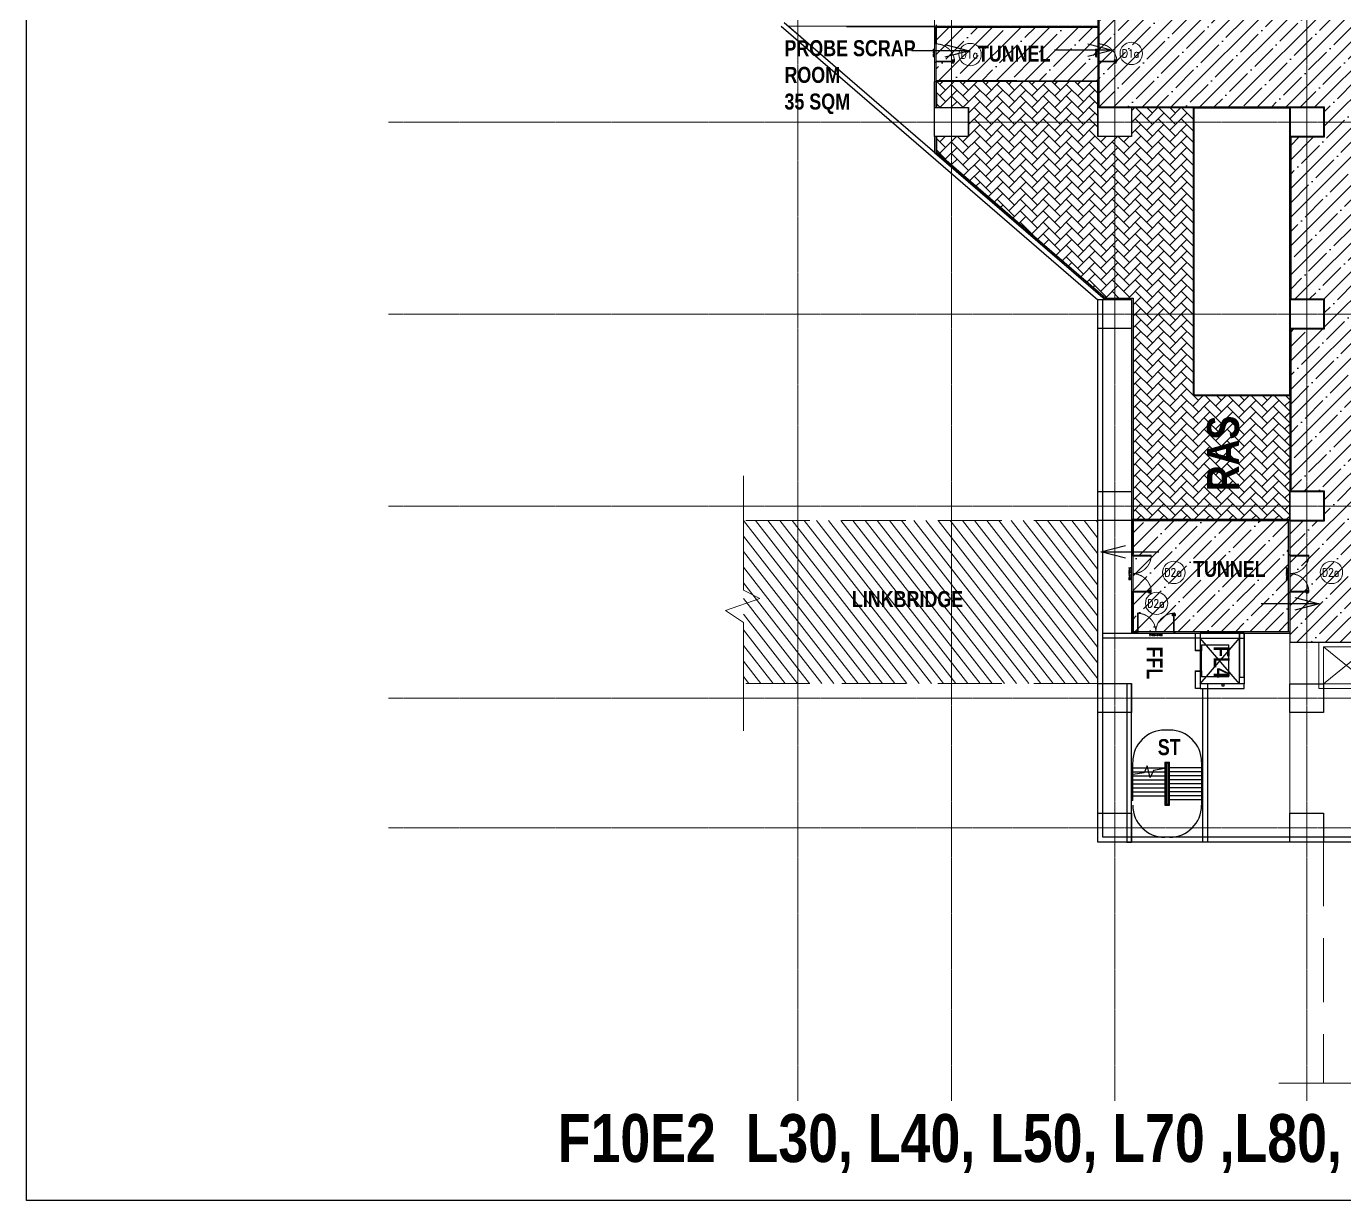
# Model space of a CAD drawing. Extents: x -15449 to 568150, y -1239737 to 53667.
# Drawn here: x 171314 to 253699, y -321211 to -247823 of the extents above; entities that cross this region are included whole.
import ezdxf
from ezdxf.enums import TextEntityAlignment as Align

# ---------------------------------------------------------------- set-up
doc = ezdxf.new("R2010")
doc.units = 0
doc.header["$LTSCALE"] = 8
for name, pattern in [('188K-SM-03-F10-ARCH-PA-Y2257103$0$AP5A-SM-03-F20-ARCH-PA-Y2230801+Y2230803$0$ALL-PA-TXT-Y2221201$0$DASHED', [19.05, 12.7, -6.35]), ('188K-SM-03-F10-ARCH-PA-Y2257103$0$DASHED', [19.05, 12.7, -6.35]), ('HIDDEN', [0.375, 0.25, -0.125]), ('IDA - Grid Line', [3500, 2000, -500, 500, -500]), ('IDA - Hidden 2-1', [750, 500, -250])]:
    doc.linetypes.add(name, pattern=pattern)
doc.layers.get('0').update_dxf_attribs({"color": 1, "linetype": 'CONTINUOUS'})
doc.layers.get('Defpoints').update_dxf_attribs({"linetype": 'CONTINUOUS'})
for name, color, linetype in [('0-格栅板', 90, 'CONTINUOUS'), ('000_CTCI_CSA', 7, 'CONTINUOUS'), ('高架地板', 241, 'CONTINUOUS')]:
    doc.layers.add(name, color=color, linetype=linetype)
doc.layers.add('A-_ANOTGRID_E', color=7, linetype='CONTINUOUS', lineweight=9)
doc.layers.add('A-_DOOR----_E', color=7, linetype='CONTINUOUS', lineweight=9)
for name, color, linetype, lineweight, true_color in [('A-_RALG----_E1-1', 4, 'CONTINUOUS', 9, 0x00ffff), ('A-_RALG----_E3-1', 4, 'CONTINUOUS', 9, 0x00ffff), ('Block - Cargo Lift_dwg', 7, 'CONTINUOUS', 9, 0x767676)]:
    doc.layers.add(name, color=color, linetype=linetype, lineweight=lineweight, true_color=true_color)
doc.styles.add('188K-SM-03-F10-ARCH-PA-Y2257103$0$14P7-XFDP10$0$AA-TXT', font='simplex.shx', dxfattribs={"width": 0.8, "bigfont": 'chineset.shx'})
doc.styles.add('188K-SM-03-F10-ARCH-PA-Y2257103$0$AP5A-SM-03-F20-ARCH-PA-Y2230801+Y2230803$0$ALL-PA-TXT-Y2221201$0$Standard', font='txt.shx', dxfattribs={"bigfont": 'chineset.shx'})
doc.styles.add('188K-SM-03-F10-ARCH-PA-Y2257103$0$Standard', font='txt.shx', dxfattribs={"bigfont": 'chineset.shx'})
doc.styles.add('Arial Narrow_2', font='ARIALN.TTF', dxfattribs={"width": 0.8, "height": 0.22})
doc.styles.add('Site Area', font='arial.ttf', dxfattribs={"width": 0.8})
doc.dimstyles.new('IDA_-_Arial_-_2_5mm_-_Black_-_Diagonal', dxfattribs={"dimscale": 304.8, "dimtxt": 639.644359, "dimasz": 0.82021, "dimexe": 0.82021, "dimexo": 0.82021, "dimgap": 0, "dimtad": 1, "dimdec": 0, "dimzin": 0, "dimdsep": 46, "dimtxsty": 'Arial Narrow_2', "dimblk1": 'OBLIQUE', "dimblk2": 'OBLIQUE', "dimsah": 1, "dimcen": 0.09, "dimdle": 0.82021, "dimazin": 0, "dimtfac": 1, "dimtdec": 4, "dimtix": 1, "dimtmove": 0, "dimatfit": 3, "dimfxl": 1, "dimtvp": 1, "dimtolj": 1, "dimtzin": 0, "dimarcsym": 2})

# ---------------------------------------------------------------- blocks, each defined once
blk = doc.blocks.new('clean lift lobby 2')
at = {"color": 252}
for p, q in [((73303, -6749), (75603, -3899)), ((73303, -3899), (75603, -6749)), ((73303, -9899), (75603, -7049)), ((73303, -7049), (75603, -9899))]:
    blk.add_line(p, q, dxfattribs=at)
at = {"color": 252, "elevation": 0}
for points in [[(73003, -3599), (73003, -7049), (75903, -7049), (75903, -3599)], [(73303, -3899), (73303, -6749), (75603, -6749), (75603, -3899)], [(73003, -6749), (73003, -10199), (75903, -10199), (75903, -6749)], [(73303, -7049), (73303, -9899), (75603, -9899), (75603, -7049)]]:
    blk.add_lwpolyline(points, close=True, dxfattribs=at)
blk = doc.blocks.new('column grid')
at = {"color": 252, "elevation": 0}
for points in [[(-70654.4, -58339.2), (-68554.4, -58339.2), (-68554.4, -60139.2), (-70654.4, -60139.2)], [(-60454.4, -58338.8), (-58354.4, -58338.8), (-58354.4, -60138.8), (-60454.4, -60138.8)], [(-48454.4, -58339.3), (-46354.4, -58339.3), (-46354.4, -60139.3), (-48454.4, -60139.3)], [(-60454.4, -70338.8), (-58354.4, -70338.8), (-58354.4, -72138.8), (-60454.4, -72138.8)], [(-48454.4, -70339.3), (-46354.4, -70339.3), (-46354.4, -72139.3), (-48454.4, -72139.3)], [(-60454.4, -82338.8), (-58354.4, -82338.8), (-58354.4, -84138.8), (-60454.4, -84138.8)], [(-48454.4, -82339.3), (-46354.4, -82339.3), (-46354.4, -84139.3), (-48454.4, -84139.3)], [(-60454.4, -94338.8), (-58354.4, -94338.8), (-58354.4, -96138.8), (-60454.4, -96138.8)], [(-48454.4, -94339.3), (-46354.4, -94339.3), (-46354.4, -96139.3), (-48454.4, -96139.3)], [(-60454.4, -102438.8), (-58354.4, -102438.8), (-58354.4, -104238.8), (-60454.4, -104238.8)], [(-48454.4, -102439.3), (-46354.4, -102439.3), (-46354.4, -104239.3), (-48454.4, -104239.3)]]:
    blk.add_lwpolyline(points, close=True, dxfattribs=at)
at = {"layer": 'A-_ANOTGRID_E', "color": 8, "linetype": 'IDA - Grid Line', "ltscale": 0.005, "true_color": 0x808080}
for p, q in [((-79204.4, 9427, 0), (-79204.4, -120414.2, 0)), ((-69604.4, 9427, 0), (-69604.4, -120414.2, 0)), ((-59404.4, 9427, 0), (-59404.4, -120414.2, 0)), ((-47404.4, 9427, 0), (-47404.4, -120414.2, 0)), ((29680.4, -59238.8, 0), (-104784.6, -59238.8, 0)), ((29680.4, -71238.8, 0), (-104784.6, -71238.8, 0)), ((29680.4, -83238.8, 0), (-104784.6, -83238.8, 0)), ((29680.4, -95238.8, 0), (-104784.6, -95238.8, 0)), ((29680.4, -103338.8, 0), (-104784.6, -103338.8, 0))]:
    blk.add_line(p, q, dxfattribs=at)
at = {"layer": 'Defpoints', "color": 2, "elevation": 0}
blk.add_lwpolyline([(-127418.5, 34485), (48331.5, 34485), (48331.5, -126648), (-127418.5, -126648)], close=True, dxfattribs=at)
blk = doc.blocks.new('CTCI_Building Footprint and Grid')
at = {"color": 8}
for p, q in [((1933297, -958297, 0), (1933297, -957222, 0)), ((1933297, -957222, 0), (1933597, -957222, 0)), ((1933597, -957222, 0), (1933597, -958297, 0)), ((1936347, -957222, 0), (1933597, -957222, 0)), ((1933597, -957222, 0), (1933597, -957522, 0)), ((1936347, -957222, 0), (1936047, -957222, 0)), ((1936047, -957222, 0), (1936047, -959972, 0)), ((1936347, -957522, 0), (1936347, -957222, 0)), ((1936347, -959972, 0), (1936347, -957222, 0)), ((1933597, -960372, 0), (1936047, -957522, 0)), ((1936047, -960372, 0), (1933597, -957522, 0)), ((1933597, -957522, 0), (1936347, -957522, 0)), ((1936047, -960372, 0), (1936047, -957522, 0)), ((1936047, -957522, 0), (1936347, -957522, 0)), ((1936347, -957522, 0), (1936347, -960372, 0)), ((1933597, -958297, 0), (1933297, -958297, 0)), ((1933297, -960672, 0), (1933297, -959597, 0)), ((1933297, -959597, 0), (1933597, -959597, 0)), ((1933597, -959597, 0), (1933597, -960672, 0)), ((1936347, -960372, 0), (1933597, -960372, 0)), ((1933597, -960372, 0), (1933597, -960672, 0)), ((1934972, -960522, 0), (1934972, -960372, 0)), ((1934972, -960372, 0), (1935072, -960372, 0)), ((1935072, -960522, 0), (1934972, -960522, 0)), ((1935072, -960372, 0), (1935072, -960522, 0)), ((1936047, -959972, 0), (1936347, -959972, 0)), ((1936347, -960372, 0), (1936047, -960372, 0)), ((1936347, -960672, 0), (1936347, -960372, 0)), ((1933597, -960672, 0), (1933297, -960672, 0)), ((1933597, -960672, 0), (1936347, -960672, 0)), ((1931676, -963272, 0), (1931376, -963272, 0)), ((1930279, -965510, 0), (1930086, -965949, 0)), ((1930473, -966234, 0), (1930279, -965510, 0)), ((1929296, -965622, 0), (1929336, -965622, 0)), ((1929296, -965872, 0), (1929336, -965872, 0)), ((1929336, -966062, 0), (1929296, -966073, 0)), ((1929296, -966122, 0), (1929336, -966122, 0)), ((1929296, -966372, 0), (1929336, -966372, 0)), ((1929376, -965622, 0), (1931376, -965622, 0)), ((1929376, -965872, 0), (1931376, -965872, 0)), ((1930086, -965949, 0), (1929376, -966051, 0)), ((1929376, -966122, 0), (1931376, -966122, 0)), ((1929376, -966372, 0), (1931376, -966372, 0)), ((1930120, -965872, 0), (1930376, -965872, 0)), ((1930230, -965622, 0), (1930309, -965622, 0)), ((1930443, -966122, 0), (1930522, -966122, 0)), ((1930666, -965794, 0), (1930473, -966234, 0)), ((1931376, -965671, 0), (1930666, -965794, 0)), ((1933676, -965622, 0), (1931676, -965622, 0)), ((1933676, -965872, 0), (1931676, -965872, 0)), ((1933676, -966122, 0), (1931676, -966122, 0)), ((1933676, -966372, 0), (1931676, -966372, 0)), ((1933756, -965622, 0), (1933716, -965622, 0)), ((1933756, -965872, 0), (1933716, -965872, 0)), ((1933756, -966122, 0), (1933716, -966122, 0)), ((1933756, -966372, 0), (1933716, -966372, 0)), ((1929296, -966622, 0), (1929336, -966622, 0)), ((1929296, -966872, 0), (1929336, -966872, 0)), ((1929296, -967122, 0), (1929336, -967122, 0)), ((1929376, -966622, 0), (1931376, -966622, 0)), ((1929376, -966872, 0), (1931376, -966872, 0)), ((1929376, -967122, 0), (1931376, -967122, 0)), ((1933676, -966622, 0), (1931676, -966622, 0)), ((1933676, -966872, 0), (1931676, -966872, 0)), ((1933676, -967122, 0), (1931676, -967122, 0)), ((1933756, -966622, 0), (1933716, -966622, 0)), ((1933756, -966872, 0), (1933716, -966872, 0)), ((1933756, -967122, 0), (1933716, -967122, 0)), ((1929296, -967372, 0), (1929336, -967372, 0)), ((1929376, -967372, 0), (1931376, -967372, 0)), ((1931676, -967972, 0), (1931376, -967972, 0)), ((1931376, -967972, 0), (1931676, -967972, 0)), ((1933676, -967372, 0), (1931676, -967372, 0)), ((1933676, -967622, 0), (1931676, -967622, 0)), ((1933756, -967372, 0), (1933716, -967372, 0)), ((1933756, -967622, 0), (1933716, -967622, 0)), ((1931676, -969972, 0), (1931376, -969972, 0))]:
    blk.add_line(p, q, dxfattribs=at)
for centre, start, end in [((1931376, -965272, 0), 90, 180), ((1931676, -965272, 0), 0, 90), ((1931376, -967972, 0), 180, 270), ((1931676, -967972, 0), 270, 0)]:
    blk.add_arc(centre, 2000, start, end, dxfattribs=at)
at = {"layer": '000_CTCI_CSA', "color": 8, "ltscale": 0.1}
for p, q in [((1907397, -919283, 0), (1927196, -936373, 0)), ((1907593, -919055, 0), (1927654, -936372, 0)), ((1927496, -960372, 0), (1927496, -957222, 0)), ((1927496, -957222, 0), (1936347, -957222, 0)), ((1936347, -957222, 0), (1936347, -960372, 0)), ((1933597, -957522, 0), (1927496, -957522, 0)), ((1929297, -960372, 0), (1927496, -960372, 0)), ((1936347, -960372, 0), (1934056, -960372, 0)), ((1934056, -960372, 0), (1934056, -960672, 0))]:
    blk.add_line(p, q, dxfattribs=at)
at = {"layer": '000_CTCI_CSA', "color": 8}
for p, q in [((1927196, -970272, 0), (1927197, -936372, 0)), ((1927496, -969972, 0), (1927496, -936372, 0)), ((1936047, -957222, 0), (1936347, -957222, 0)), ((1936047, -960372, 0), (1936047, -957222, 0)), ((1936347, -957222, 0), (1936347, -960372, 0)), ((1929296, -960372, 0), (1928997, -960372, 0)), ((1928997, -960372, 0), (1928997, -970272, 0)), ((1929296, -970272, 0), (1929296, -960372, 0)), ((1936347, -960372, 0), (1936047, -960372, 0)), ((1933756, -960672, 0), (1934056, -960672, 0)), ((1933756, -970272, 0), (1933756, -960672, 0)), ((1934056, -960672, 0), (1934056, -970272, 0)), ((2001257, -970272, 0), (1927196, -970272, 0)), ((2000957, -969972, 0), (1927496, -969972, 0)), ((1928997, -970272, 0), (1929296, -970272, 0)), ((1934056, -970272, 0), (1933756, -970272, 0))]:
    blk.add_line(p, q, dxfattribs=at)
at = {"layer": 'A-_DOOR----_E', "color": 8}
for p, q in [((1933677, -957947, 0), (1935377, -957947, 0)), ((1933677, -958317, 0), (1933677, -957947, 0)), ((1933677, -957972, 0), (1933677, -958317, 0)), ((1935352, -957972, 0), (1933702, -957972, 0)), ((1933702, -958317, 0), (1933702, -957972, 0)), ((1935352, -959922, 0), (1935352, -957972, 0)), ((1935377, -957947, 0), (1935377, -959947, 0)), ((1933277, -958312, 0), (1933277, -958172, 0)), ((1933282, -958167, 0), (1933297, -958167, 0)), ((1933297, -958167, 0), (1933282, -958167, 0)), ((1933602, -958317, 0), (1933282, -958317, 0)), ((1933597, -958217, 0), (1933602, -958217, 0)), ((1933597, -959578, 0), (1933597, -958317, 0)), ((1933602, -958217, 0), (1933602, -958317, 0)), ((1933602, -958217, 0), (1933612, -958217, 0)), ((1933612, -958217, 0), (1933612, -959677, 0)), ((1933612, -958297, 0), (1933612, -958945, 0)), ((1933612, -958949, 0), (1933612, -959597, 0)), ((1933637, -958945, 0), (1933637, -958297, 0)), ((1933637, -959597, 0), (1933637, -958949, 0)), ((1933652, -958947, 0), (1933652, -958297, 0)), ((1933652, -958947, 0), (1933652, -959597, 0)), ((1933677, -958297, 0), (1933677, -958947, 0)), ((1933677, -958317, 0), (1933702, -958317, 0)), ((1933677, -959597, 0), (1933677, -958947, 0)), ((1933277, -959722, 0), (1933277, -959582, 0)), ((1933282, -959577, 0), (1933602, -959577, 0)), ((1933297, -959727, 0), (1933282, -959727, 0)), ((1933282, -959727, 0), (1933297, -959727, 0)), ((1933602, -959677, 0), (1933597, -959677, 0)), ((1933602, -959577, 0), (1933602, -959677, 0)), ((1933612, -959677, 0), (1933602, -959677, 0)), ((1933677, -959947, 0), (1933677, -959577, 0)), ((1933677, -959577, 0), (1933702, -959577, 0)), ((1933702, -959577, 0), (1933702, -959922, 0)), ((1935377, -959947, 0), (1933677, -959947, 0)), ((1933702, -959922, 0), (1935352, -959922, 0))]:
    blk.add_line(p, q, dxfattribs=at)
for centre, start, end in [((1933282, -958172, 0), 90, 180), ((1933282, -958172, 0), 90, 165), ((1933282, -958312, 0), 180, 270), ((1933282, -959582, 0), 90, 180), ((1933282, -959722, 0), 180, 270), ((1933282, -959722, 0), 195, 270)]:
    blk.add_arc(centre, 5, start, end, dxfattribs=at)
at = {"layer": 'A-_RALG----_E1-1', "color": 8}
for p, q in [((1929336, -965322, 0), (1929376, -965322, 0)), ((1929336, -965622, 0), (1929336, -965322, 0)), ((1929376, -965622, 0), (1929376, -965322, 0)), ((1933716, -965321, 0), (1933676, -965321, 0)), ((1933676, -965321, 0), (1933676, -965371, 0)), ((1933676, -965371, 0), (1933676, -967621, 0)), ((1933716, -965321, 0), (1933716, -965371, 0)), ((1933716, -965371, 0), (1933716, -967621, 0)), ((1929336, -966062, 0), (1929336, -965622, 0)), ((1929376, -966051, 0), (1929336, -966062, 0)), ((1929336, -967622, 0), (1929336, -966062, 0)), ((1929376, -966051, 0), (1929376, -965622, 0)), ((1929376, -967622, 0), (1929376, -966051, 0)), ((1929336, -967672, 0), (1929336, -967622, 0)), ((1929336, -967672, 0), (1929376, -967672, 0)), ((1929376, -967672, 0), (1929376, -967622, 0)), ((1933676, -967621, 0), (1933676, -967921, 0)), ((1933716, -967921, 0), (1933676, -967921, 0)), ((1933716, -967621, 0), (1933716, -967921, 0))]:
    blk.add_line(p, q, dxfattribs=at)
at = {"layer": 'A-_RALG----_E3-1', "color": 8}
for p, q in [((1931376, -965272, 0), (1931676, -965272, 0)), ((1931376, -965622, 0), (1931376, -965272, 0)), ((1931401, -965297, 0), (1931651, -965297, 0)), ((1931401, -965622, 0), (1931401, -965297, 0)), ((1931451, -965347, 0), (1931601, -965347, 0)), ((1931451, -965622, 0), (1931451, -965347, 0)), ((1931476, -965622, 0), (1931476, -965347, 0)), ((1931576, -965347, 0), (1931576, -965372, 0)), ((1931576, -965372, 0), (1931576, -965622, 0)), ((1931601, -965347, 0), (1931601, -965372, 0)), ((1931601, -965372, 0), (1931601, -965622, 0)), ((1931651, -965297, 0), (1931651, -965372, 0)), ((1931651, -965372, 0), (1931651, -965622, 0)), ((1931676, -965272, 0), (1931676, -965372, 0)), ((1931676, -965372, 0), (1931676, -965622, 0)), ((1931376, -965622, 0), (1931401, -965622, 0)), ((1931376, -965671, 0), (1931376, -965622, 0)), ((1931401, -965622, 0), (1931376, -965622, 0)), ((1931401, -965671, 0), (1931376, -965671, 0)), ((1931376, -967622, 0), (1931376, -965671, 0)), ((1931401, -965671, 0), (1931376, -965671, 0)), ((1931376, -967622, 0), (1931376, -965671, 0)), ((1931401, -965622, 0), (1931406, -965622, 0)), ((1931401, -965671, 0), (1931401, -965622, 0)), ((1931406, -965622, 0), (1931401, -965622, 0)), ((1931406, -965671, 0), (1931401, -965671, 0)), ((1931406, -965671, 0), (1931401, -965671, 0)), ((1931406, -965671, 0), (1931401, -965671, 0)), ((1931401, -967622, 0), (1931401, -965671, 0)), ((1931406, -965671, 0), (1931401, -965671, 0)), ((1931406, -965671, 0), (1931401, -965671, 0)), ((1931406, -965671, 0), (1931401, -965671, 0)), ((1931401, -967622, 0), (1931401, -965671, 0)), ((1931446, -965622, 0), (1931451, -965622, 0)), ((1931451, -965622, 0), (1931446, -965622, 0)), ((1931451, -965671, 0), (1931446, -965671, 0)), ((1931451, -965671, 0), (1931446, -965671, 0)), ((1931451, -965671, 0), (1931446, -965671, 0)), ((1931451, -965671, 0), (1931446, -965671, 0)), ((1931451, -965671, 0), (1931446, -965671, 0)), ((1931451, -965671, 0), (1931446, -965671, 0)), ((1931451, -965622, 0), (1931476, -965622, 0)), ((1931451, -965671, 0), (1931451, -965622, 0)), ((1931476, -965622, 0), (1931451, -965622, 0)), ((1931476, -965671, 0), (1931451, -965671, 0)), ((1931451, -967622, 0), (1931451, -965671, 0)), ((1931476, -965671, 0), (1931451, -965671, 0)), ((1931451, -967622, 0), (1931451, -965671, 0)), ((1931476, -965671, 0), (1931476, -965622, 0)), ((1931476, -967622, 0), (1931476, -965671, 0)), ((1931476, -967622, 0), (1931476, -965671, 0)), ((1931576, -965622, 0), (1931576, -967622, 0)), ((1931601, -965622, 0), (1931601, -967622, 0)), ((1931651, -965622, 0), (1931651, -967622, 0)), ((1931676, -965622, 0), (1931676, -967622, 0)), ((1931376, -967972, 0), (1931376, -967622, 0)), ((1931376, -967972, 0), (1931376, -967622, 0)), ((1931676, -967972, 0), (1931376, -967972, 0)), ((1931676, -967972, 0), (1931376, -967972, 0)), ((1931401, -967947, 0), (1931401, -967622, 0)), ((1931401, -967947, 0), (1931401, -967622, 0)), ((1931651, -967947, 0), (1931401, -967947, 0)), ((1931651, -967947, 0), (1931401, -967947, 0)), ((1931451, -967897, 0), (1931451, -967622, 0)), ((1931451, -967897, 0), (1931451, -967622, 0)), ((1931601, -967897, 0), (1931451, -967897, 0)), ((1931601, -967897, 0), (1931451, -967897, 0)), ((1931476, -967897, 0), (1931476, -967622, 0)), ((1931476, -967897, 0), (1931476, -967622, 0)), ((1931601, -967622, 0), (1931576, -967622, 0)), ((1931576, -967622, 0), (1931601, -967622, 0)), ((1931576, -967622, 0), (1931576, -967897, 0)), ((1931576, -967622, 0), (1931601, -967622, 0)), ((1931576, -967622, 0), (1931576, -967897, 0)), ((1931606, -967622, 0), (1931601, -967622, 0)), ((1931601, -967622, 0), (1931606, -967622, 0)), ((1931601, -967622, 0), (1931601, -967897, 0)), ((1931601, -967622, 0), (1931606, -967622, 0)), ((1931601, -967622, 0), (1931601, -967897, 0)), ((1931651, -967622, 0), (1931646, -967622, 0)), ((1931646, -967622, 0), (1931651, -967622, 0)), ((1931646, -967622, 0), (1931651, -967622, 0)), ((1931676, -967622, 0), (1931651, -967622, 0)), ((1931651, -967622, 0), (1931676, -967622, 0)), ((1931651, -967622, 0), (1931651, -967947, 0)), ((1931651, -967622, 0), (1931676, -967622, 0)), ((1931651, -967622, 0), (1931651, -967947, 0)), ((1931676, -967622, 0), (1931676, -967972, 0)), ((1931676, -967622, 0), (1931676, -967972, 0))]:
    blk.add_line(p, q, dxfattribs=at)
at = {"color": 252}
blk.add_blockref('column grid', (1987651, -866033, 0), dxfattribs=at)
at = {"color": 252, "char_height": 1000, "attachment_point": 1, "rotation": 270, "style": 'Site Area'}
for s, insert in [('{\\fArial|b1|i0|c0|p34;FFL}', (1931245, -958049, 0)), ('{\\fArial|b1|i0|c0|p34;FL4}', (1935435, -958023, 0))]:
    blk.add_mtext_dynamic_manual_height_columns(s, width=3027.31, gutter_width=24255, heights=[0], dxfattribs=dict(at, insert=insert))
at = {"color": 252, "insert": (1930939, -963839, 0), "char_height": 1000, "attachment_point": 1, "style": 'Site Area'}
blk.add_mtext_dynamic_manual_height_columns('{\\fArial|b1|i0|c0|p34;ST}', width=3027.31, gutter_width=24255, heights=[0], dxfattribs=at)
blk = doc.blocks.new('_Oblique')
at = {"color": 0, "linetype": 'ByBlock', "lineweight": -2}
blk.add_line((-0.5, -0.5), (0.5, 0.5), dxfattribs=at)
blk = doc.blocks.new('188K-SM-03-F10-ARCH-PA-Y2257103$0$AP5A-SM-03-F20-ARCH-PA-Y2230801+Y2230803$0$把手GMT水平鎖')
blk.add_lwpolyline([(24, 8), (-24, 8), (-24, 0), (24, 0)], close=True)
blk.add_lwpolyline([(-11, 0), (-11, -40), (-10, -54, 0.327495), (-4, -62, 0.089847), (104, -64, 1.144881), (99, -45, -0.137079), (16, -45, -0.349357), (11, -40), (11, 0)], format="xyb")
blk = doc.blocks.new('188K-SM-03-F10-ARCH-PA-Y2257103$0$單開庫板門-1200x2400(水平把手)')
at = {"ltscale": 0.1}
for p, q in [((26008.6, -11403.6), (26004.5, -11403.6)), ((26004.5, -11403.6), (26004.5, -11414.1)), ((26004.5, -11414.1), (26004.5, -11415.3)), ((26004.5, -11414.1), (26008.6, -11414.1)), ((26004.5, -11415.4), (26004.6, -11415.5)), ((26008.6, -11414), (26004.6, -11414)), ((26004.6, -11414.3), (26004.6, -11414.2)), ((26004.6, -11415.3), (26004.6, -11414.5)), ((26004.7, -11414.1), (26006.5, -11414.1)), ((26005.1, -11414.4), (26004.7, -11414.4)), ((26004.7, -11414.5), (26005.1, -11414.5)), ((26004.7, -11414.5), (26004.7, -11506)), ((26004.7, -11506), (26004.7, -11414.5)), ((26004.7, -11414.5), (26004.7, -11414.5)), ((26004.7, -11415.4), (26004.7, -11415.3)), ((26005.2, -11414.4), (26005.2, -11414.4)), ((26006.5, -11414.1), (26006.6, -11414.1)), ((26006.6, -11414.1), (26006.6, -11414.1)), ((26006.6, -11414.1), (26008.4, -11414.1)), ((26008.4, -11414.4), (26008, -11414.4)), ((26008, -11414.4), (26008, -11414.4)), ((26008, -11414.5), (26008.4, -11414.5)), ((26008.4, -11506), (26008.4, -11414.5)), ((26008.4, -11414.5), (26008.4, -11414.5)), ((26008.4, -11414.5), (26008.4, -11506)), ((26008.4, -11415.3), (26008.4, -11415.4)), ((26008.5, -11414.2), (26008.5, -11414.3)), ((26008.5, -11414.5), (26008.5, -11415.3)), ((26008.5, -11415.5), (26008.6, -11415.4)), ((26008.6, -11414.1), (26008.6, -11403.6)), ((26008.6, -11415.3), (26008.6, -11414.1)), ((25999.5, -11519.7), (25999.5, -11523.2)), ((26002.5, -11519.1), (26000, -11519.1)), ((26000, -11523.7), (26002.4, -11523.7)), ((26002.4, -11523.7), (26004.1, -11522.6)), ((26002.9, -11518.5), (26002.6, -11518.5)), ((26002.6, -11518.5), (26002.6, -11521)), ((26002.6, -11521.9), (26002.6, -11519.3)), ((26002.6, -11521), (26002.9, -11521)), ((26003.4, -11521.9), (26002.6, -11521.9)), ((26002.9, -11521), (26002.9, -11518.5)), ((26003.3, -11522.2), (26003.3, -11522)), ((26003.3, -11522), (26003.4, -11522)), ((26004, -11522.2), (26003.3, -11522.2)), ((26008.3, -11517.5), (26003.6, -11517.5)), ((26003.6, -11517.5), (26003.6, -11517.7)), ((26003.6, -11517.7), (26008.3, -11517.7)), ((26004.1, -11521.9), (26003.9, -11521.9)), ((26003.9, -11522), (26004, -11522)), ((26004, -11522), (26004, -11522.2)), ((26004.2, -11522.4), (26004.2, -11521.9)), ((26008.6, -11506.4), (26004.5, -11506.4)), ((26004.5, -11506.4), (26004.5, -11518)), ((26004.5, -11518), (26008.6, -11518)), ((26004.7, -11506), (26004.7, -11506)), ((26008.3, -11517.7), (26008.3, -11517.5)), ((26008.4, -11506), (26008.4, -11506)), ((26008.6, -11518), (26008.6, -11506.4)), ((26114.8, -11521.9), (26115.1, -11521.9)), ((26114.8, -11522.4), (26114.8, -11521.9)), ((26114.9, -11522), (26114.9, -11522.2)), ((26115.1, -11522), (26114.9, -11522)), ((26114.9, -11522.2), (26115.7, -11522.2)), ((26116.6, -11523.7), (26114.9, -11522.6)), ((26115.5, -11521.9), (26116.3, -11521.9)), ((26115.7, -11522), (26115.5, -11522)), ((26115.7, -11522.2), (26115.7, -11522)), ((26116.3, -11521.9), (26116.3, -11519.3)), ((26116.5, -11519.1), (26119, -11519.1)), ((26119, -11523.7), (26116.6, -11523.7)), ((26119.5, -11519.7), (26119.5, -11523.2))]:
    blk.add_line(p, q, dxfattribs=at)
for points in [[(25999.5, -11518.9), (25999.5, -11523.9)], [(26119.5, -11518.9), (26119.5, -11523.9)]]:
    blk.add_lwpolyline(points)
blk.add_lwpolyline([(26006.6, -11506.4), (26006.5, -11506.3), (26004.7, -11506.3, -0.414214), (26004.6, -11506.3), (26004.6, -11506.1, -0.414214), (26004.7, -11506.1), (26005.1, -11506.1, 0.414214), (26005.2, -11506.1), (26005.2, -11506, 0.414214), (26005.1, -11506), (26004.7, -11506, -0.414214), (26004.6, -11506), (26004.6, -11505.2, -0.414214), (26004.7, -11505.2), (26004.7, -11505.2, 0.414214), (26004.7, -11505.2), (26004.7, -11505, 0.72636), (26004.6, -11505), (26004.5, -11505.1, 0.158507), (26004.5, -11505.2), (26004.5, -11506.4, 0.414214), (26004.6, -11506.5), (26008.6, -11506.5, 0.414214), (26008.6, -11506.4), (26008.6, -11505.2, 0.158507), (26008.6, -11505.1), (26008.5, -11505, 0.72636), (26008.4, -11505), (26008.4, -11505.2, 0.414214), (26008.5, -11505.2, -0.414214), (26008.5, -11505.2), (26008.5, -11506, -0.414214), (26008.4, -11506), (26008, -11506, 0.414214), (26008, -11506), (26008, -11506.1, 0.414214), (26008, -11506.1), (26008.4, -11506.1, -0.414214), (26008.5, -11506.1), (26008.5, -11506.3, -0.414214), (26008.4, -11506.3), (26006.6, -11506.3)], format="xyb", close=True, dxfattribs=at)
for centre, radius, start, end in [((26004.6, -11414.1), 0.0313, 90.00001, 180.00001), ((26004.6, -11415.3), 0.0313, 180.00001, 216.02738), ((26004.7, -11414.2), 0.0313, 90.00001, 180.00001), ((26004.7, -11414.3), 0.0313, 179.99999, 269.99999), ((26004.7, -11414.5), 0.0313, 89.99998, 179.99998), ((26004.7, -11415.3), 0.0209, 180.00002, 270.00002), ((26004.7, -11415.4), 0.0313, 216.02736, 359.99999), ((26004.7, -11415.3), 0.0209, 359.99997, 89.99997), ((26005.1, -11414.4), 0.0313, 270.00001, 0.00001), ((26005.1, -11414.4), 0.0313, 0.00002, 90.00002), ((26008, -11414.4), 0.0313, 89.99999, 179.99999), ((26008, -11414.4), 0.0313, 179.99999, 269.99999), ((26008.4, -11414.2), 0.0313, 359.99999, 89.99999), ((26008.4, -11414.3), 0.0313, 270.00001, 0.00001), ((26008.4, -11414.5), 0.0313, 0.00002, 90.00002), ((26008.5, -11415.3), 0.0209, 90.00002, 180.00002), ((26008.5, -11415.4), 0.0313, 180.00001, 323.97264), ((26008.5, -11415.3), 0.0209, 269.99998, 359.99998), ((26008.6, -11414.1), 0.0313, 359.99999, 89.99999), ((26008.6, -11415.3), 0.0313, 323.97262, 359.99999)]:
    blk.add_arc(centre, radius, start, end, dxfattribs=at)
at = {"linetype": '188K-SM-03-F10-ARCH-PA-Y2257103$0$AP5A-SM-03-F20-ARCH-PA-Y2230801+Y2230803$0$ALL-PA-TXT-Y2221201$0$DASHED', "ltscale": 0.01}
blk.add_arc((26001.1, -11518.7), 115.3, 359.85306, 85.81349, dxfattribs=at)
at = {"ltscale": 0.1}
for centre, major_axis, start_param, end_param in [((26000, -11519.7), (0.369, -0.369), 2.356194, 3.926991), ((26000, -11523.2), (-0.369, -0.369), 5.497787, 7.068583), ((26002.5, -11519.3), (0.111, -0.111), 7.068583, 8.63938), ((26003.4, -11521.9), (-0.0369, -0.0369), 0.785398, 3.926991), ((26003.9, -11521.9), (-0.0369, -0.0369), 3.926991, 7.068583), ((26004.1, -11521.9), (0.0369, -0.0369), 7.068583, 8.63938), ((26003.9, -11522.4), (0.221, -0.221), 6.162283, 7.068583), ((26114.8, -11521.9), (-0.0369, -0.0369), -2.356194, -0.785398), ((26115.1, -11522.4), (-0.221, -0.221), -0.785398, 0.120903), ((26115.1, -11521.9), (0.0369, -0.0369), -0.785398, 2.356194), ((26115.5, -11521.9), (0.0369, -0.0369), 2.356194, 5.497787), ((26116.5, -11519.3), (-0.111, -0.111), -2.356194, -0.785398), ((26119, -11519.7), (-0.369, -0.369), 2.356194, 3.926991), ((26119, -11523.2), (0.369, -0.369), -0.785398, 0.785398)]:
    blk.add_ellipse(centre, major_axis=major_axis, ratio=1, start_param=start_param, end_param=end_param, dxfattribs=at)
at = {"ltscale": 0.1, "extrusion": (0, 0, -1)}
blk.add_ellipse((26003.1, -11517.9), major_axis=(-0.516, 0.516), ratio=1, start_param=5.497787, end_param=11.780972, dxfattribs=at)
at = {"ltscale": 5}
for p, xscale, yscale, zscale, rotation in [((26003.6, -11408.9), 0.1058823529319317, 0.1058823529319317, 0.1058823529319317, 270), ((26009.5, -11408.9), -0.1058823529319317, 0.1058823529396357, 0.1058823529411765, 90)]:
    blk.add_blockref('188K-SM-03-F10-ARCH-PA-Y2257103$0$AP5A-SM-03-F20-ARCH-PA-Y2230801+Y2230803$0$把手GMT水平鎖', p, dxfattribs=dict(at, xscale=xscale, yscale=yscale, zscale=zscale, rotation=rotation))
at = {"color": 8, "ltscale": 0.1, "style": '188K-SM-03-F10-ARCH-PA-Y2257103$0$AP5A-SM-03-F20-ARCH-PA-Y2230801+Y2230803$0$ALL-PA-TXT-Y2221201$0$Standard', "width": 0.85}
blk.add_text('1200*2400', height=8, dxfattribs=at).set_placement((26058.4, -11534.4), align=Align.MIDDLE_CENTER)
blk = doc.blocks.new('188K-SM-03-F10-ARCH-PA-Y2257103$0$雙開門-2400×2400')
for p, q in [((225.2, 117.7), (223.8, 117.6)), ((229.2, 117.7), (225.2, 117.7)), ((225.2, 115.5), (229.2, 115.5)), ((229.2, 119), (229.2, 114.1)), ((230, 119), (229.2, 119)), ((229.2, 114.1), (230, 114.1)), ((230, 114.1), (230, 119)), ((0, 2.5), (0, -2.5)), ((0, -1.9), (0, 1.9)), ((0.6, 2.5), (3, 2.5)), ((3, 2.5), (3, 0.2)), ((3, 0.2), (3, 0.2)), ((239.4, 2.5), (237, 2.5)), ((237, 2.5), (237, -0.2)), ((237, -0.2), (237, 0)), ((240, 2.5), (240, -2.5)), ((240, -1.9), (240, 1.9)), ((3, -2.5), (0.6, -2.5)), ((4.7, -1.9), (3, -2.5)), ((3.7, -0.6), (3.9, -0.6)), ((3.9, -0.6), (4, -0.6)), ((4.1, -0.7), (4, -0.7)), ((4, -0.7), (4, -1.5)), ((4, -1.5), (4.6, -1.5)), ((4.5, -0.2), (4.1, -0.2)), ((4.1, -0.7), (4.1, -0.7)), ((4.6, -0.7), (4.5, -0.7)), ((4.5, -0.7), (4.5, -0.7)), ((4.6, -0.6), (4.7, -0.6)), ((4.6, -1.5), (4.6, -0.7)), ((4.7, -0.6), (4.8, -0.6)), ((5, -0.8), (5, -1.5)), ((235, -0.8), (235, -1.5)), ((235.3, -0.6), (235.2, -0.6)), ((235.4, -0.6), (235.3, -0.6)), ((235.3, -1.9), (237, -2.5)), ((235.4, -1.5), (235.4, -0.7)), ((235.4, -0.7), (235.5, -0.7)), ((236, -1.5), (235.4, -1.5)), ((235.5, -0.2), (235.9, -0.2)), ((235.5, -0.7), (235.5, -0.7)), ((235.9, -0.7), (235.9, -0.7)), ((235.9, -0.7), (236, -0.7)), ((236.1, -0.6), (236, -0.6)), ((236, -0.7), (236, -1.5)), ((236.3, -0.6), (236.1, -0.6)), ((237, -2.5), (239.4, -2.5))]:
    blk.add_line(p, q)
for points in [[(10.9, 121.6), (10.9, 123.4), (10.9, 121.6), (4.3, 121.6), (4.3, 121.5), (4.7, 121.5), (4.7, 120.4, 0.414214), (4.8, 120.3), (5, 120.3), (5, 120.4), (4.9, 120.4), (4.9, 121.4), (5, 121.4), (5, 4.1), (4.9, 4.1), (4.9, 5.1), (5, 5.1), (5, 5.2), (4.8, 5.2, 0.414214), (4.7, 5.1), (4.7, 4, 0.414214), (4.8, 3.8), (10.2, 3.8, 0.414214), (10.3, 4), (10.3, 5.1, 0.414214), (10.2, 5.2), (10, 5.2), (10, 5.1), (10.1, 5.1), (10.1, 4.1), (10, 4.1), (10, 121.4), (10.1, 121.4), (10.1, 120.4), (10, 120.4), (10, 120.3), (10.2, 120.3, 0.414214), (10.3, 120.4), (10.3, 121.4), (11.1, 121.4, 0.414214), (11.1, 121.4), (11.1, 123.6, 0.414214), (11.1, 123.7), (10.3, 123.7), (10.3, 123.4), (10.9, 123.4)], [(235.9, 121.6), (235.9, 123.4), (235.9, 121.6), (229.3, 121.6), (229.3, 121.5), (229.7, 121.5), (229.7, 120.4, 0.414214), (229.8, 120.3), (230, 120.3), (230, 120.4), (229.9, 120.4), (229.9, 121.4), (230, 121.4), (230, 4.1), (229.9, 4.1), (229.9, 5.1), (230, 5.1), (230, 5.2), (229.8, 5.2, 0.414214), (229.7, 5.1), (229.7, 4, 0.414214), (229.8, 3.8), (235.2, 3.8, 0.414214), (235.3, 4), (235.3, 5.1, 0.414214), (235.2, 5.2), (235, 5.2), (235, 5.1), (235.1, 5.1), (235.1, 4.1), (235, 4.1), (235, 121.4), (235.1, 121.4), (235.1, 120.4), (235, 120.4), (235, 120.3), (235.2, 120.3, 0.414214), (235.3, 120.4), (235.3, 121.4), (236.1, 121.4, 0.414214), (236.1, 121.4), (236.1, 123.6, 0.414214), (236.1, 123.7), (235.3, 123.7), (235.3, 123.4), (235.9, 123.4)], [(235.8, 117.7), (239.8, 117.7), (241.2, 117.6, -0.327495), (242, 116.9, -0.089847), (242.2, 106.2, -1.144881), (240.3, 106.6, 0.137079), (240.3, 114.9, 0.349357), (239.8, 115.5), (235.8, 115.5)]]:
    blk.add_lwpolyline(points, format="xyb")
blk.add_lwpolyline([(235, 114.1), (235, 119), (235.8, 119), (235.8, 114.1)], close=True)
at = {"ltscale": 500}
for points in [[(3.3, 0.3), (3.3, 3.1), (3, 3.1), (3, 0.3)], [(8.5, 3.8), (4, 3.8), (4, 4.1), (8.5, 4.1)], [(231.5, 3.8), (236, 3.8), (236, 4.1), (231.5, 4.1)], [(236.7, -0.1), (236.7, 3.1), (237, 3.1), (237, -0.1)]]:
    blk.add_lwpolyline(points, close=True, dxfattribs=at)
at = {"linetype": '188K-SM-03-F10-ARCH-PA-Y2257103$0$DASHED', "ltscale": 0.01}
for centre, start, end in [((3.5, 5.1), 0, 85.99928), ((236.5, 5.1), 94.00072, 180)]:
    blk.add_arc(centre, 116.5, start, end, dxfattribs=at)
for centre, radius, start, end in [((0.6, 1.9), 0.598, 90, 180), ((3.9, 0.2), 0.855, 178.24533, 256.73437), ((236.3, 0), 0.659, 270, 360), ((239.4, 1.9), 0.598, 0, 90), ((0.6, -1.9), 0.598, 180, 270), ((4.3, -0.6), 0.427, 111.78679, 180), ((4, -0.7), 0.11, 360, 90), ((4.3, -0.6), 0.427, 0, 68.21321), ((4.6, -0.7), 0.11, 90, 180), ((4.5, -1.5), 0.5, 288.97041, 0), ((4.8, -0.8), 0.2, 0, 90), ((235.2, -0.8), 0.2, 90, 180), ((235.5, -1.5), 0.5, 180, 251.02959), ((235.7, -0.6), 0.427, 111.78679, 180), ((235.4, -0.7), 0.11, 360, 90), ((235.7, -0.6), 0.427, 0, 68.21321), ((236, -0.7), 0.11, 90, 180), ((239.4, -1.9), 0.598, 270, 360)]:
    blk.add_arc(centre, radius, start, end)
for centre, major_axis, start_param, end_param in [((252.5, 110.9), (-21.3, 21.3), 0.585307, 0.943734), ((223.8, 106.3), (-0.707, 0.707), 0.872811, 4.284184), ((223.9, 116.7), (0.624, 0.624), 0.866962, 2.13291), ((239.6, 110.8), (-10.9, 10.9), 0.51383, 1.058752), ((225.3, 114.9), (-0.417, 0.417), -0.669314, 0.675093)]:
    blk.add_ellipse(centre, major_axis=major_axis, ratio=1, start_param=start_param, end_param=end_param)
at = {"ltscale": 500, "extrusion": (0, 0, -1)}
blk.add_ellipse((3.5, 3.6), major_axis=(0.495, 0.495), ratio=1, start_param=3.926991, end_param=10.210176, dxfattribs=at)
at = {"ltscale": 500}
blk.add_ellipse((236.5, 3.6), major_axis=(-0.495, 0.495), ratio=1, start_param=3.926991, end_param=10.210176, dxfattribs=at)
at = {"color": 8, "style": '188K-SM-03-F10-ARCH-PA-Y2257103$0$14P7-XFDP10$0$AA-TXT', "width": 0.8}
blk.add_text('2400x2400', height=12, dxfattribs=at).set_placement((120, -13.5), align=Align.MIDDLE_CENTER)

msp = doc.modelspace()

# ---------------------------------------------------------------- hatches: boundary and pattern name
at = {"layer": '0-格栅板'}
h = msp.add_hatch(dxfattribs=at)
h.set_pattern_fill('AR-HBONE', color=256, scale=5)
h.set_pattern_definition([(45, (53102.1, -6e-11), (0, 718.4205), [1524, -508]), (135, (53461.33, 359.2), (7e-14, 718.4205), [1524, -508])])
h.paths.add_polyline_path([(244289.2513, -252902.5634), (240389.6982, -252902.5634), (240389.6982, -254702.1709), (238289.6982, -254702.1709), (238280.2534, -251293.6319), (228180.346, -251263.0571), (228189.6781, -252902.6222), (230189.6982, -252902.6222), (230189.6982, -254702.6222), (228189.6981, -254702.6669), (228189.2717, -255656.6919), (238784.6001, -264802.1188), (240484.8227, -264799.7381), (240485.3271, -278652.1674), (250289.6982, -278652.1674), (250289.192, -270902.5634), (244289.2513, -270902.5634)])
at = {"layer": 'Block - Cargo Lift_dwg', "true_color": 0x808080}
h = msp.add_hatch(dxfattribs=at)
h.set_pattern_fill('FP_15', color=8, angle=-35.308906705, style=0, pattern_type=2)
h.set_pattern_definition([(307.90709, (-123306.93, 636711.1), (473.4048, 368.62973), [])])
h.paths.add_polyline_path([(216121.6091, -285075.6709), (216121.6091, -288902.1709), (238278.3145, -288902.1709), (238278.3145, -278702.1709), (216122.0546, -278702.1709), (216121.6091, -283063.6709)])
at = {"layer": '高架地板'}
h = msp.add_hatch(dxfattribs=at)
h.set_pattern_fill('ANSI35', color=4, scale=200)
h.paths.add_polyline_path([(286227.9329, -236052.1709), (276328.3145, -236052.1709), (276328.3145, -231052.1709), (274228.3145, -231052.1709), (274228.3145, -228852.1709), (276328.3145, -228852.1709), (276328.3145, -218752.1709), (274228.3145, -218752.1709), (274228.3145, -216852.1709), (276328.3145, -216852.1709), (276328.3145, -206752.1709), (274228.3145, -206752.1709), (274228.3145, -205002.5644), (264428.3145, -205002.5644), (264428.3145, -206752.8143), (262228.3145, -206752.8143), (262228.3145, -205002.5644), (252428.3145, -205002.5644), (252428.3145, -206752.7469), (250228.3145, -206752.7469), (250228.3145, -205002.5644), (240428.3145, -205002.5644), (240428.3145, -206752.1709), (238228.3145, -206752.1709), (238228.3145, -205002.1718), (230228.3145, -205002.1718), (230228.3145, -228852.1709), (240428.3145, -228852.1709), (240428.3145, -230752.1709), (238328.3145, -230752.1709), (238328.3145, -240852.1709), (240428.3145, -240852.1709), (240428.3145, -242752.1709), (238328.3145, -242752.1709), (238328.3145, -252852.1709), (252428.3145, -252852.1709), (252428.3145, -254752.7469), (250328.3145, -254752.7469), (250328.3193, -264852.1709), (252428.3145, -264852.1709), (252428.3145, -266752.7469), (250328.3145, -266752.7469), (250328.3145, -276851.7783), (252428.3145, -276851.7783), (252428.3145, -278752.7469), (250278.3145, -278752.7469), (250278.3145, -286302.7469), (258678.1767, -286302.7469), (258678.1767, -288852.8143), (258678.1767, -290902.955), (262228.3145, -290902.955), (262228.3145, -288852.8143), (264428.3145, -288852.8143), (264428.3145, -290753.3903), (262378.3145, -290753.3903), (262378.3145, -296952.7469), (264428.3145, -296952.7469), (264428.3145, -298402.1705), (274228.3145, -298402.1705), (274228.3145, -296952.7469), (276428.3145, -296952.7469), (276428.3145, -298402.1703), (286228.3145, -298402.1703), (286228.3145, -296952.7469), (288428.3145, -296952.7469), (288428.3145, -298402.1705), (295828.3144, -298402.1563), (295828.3116, -296951.6196), (297877.8668, -296951.6196), (297877.8668, -290752.1709), (295885.4125, -290752.1709), (295828.4553, -271253.8076), (286227.9329, -271252.1623)])
h = msp.add_hatch(dxfattribs=at)
h.set_pattern_fill('ANSI35', color=4, scale=200)
h.paths.add_polyline_path([(238278.2405, -247863.0569), (228168.7936, -247863.0569), (228168.7936, -251243.6321), (238277.7937, -251243.6321)])
h = msp.add_hatch(dxfattribs=at)
h.set_pattern_fill('ANSI35', color=4, scale=200)
h.paths.add_polyline_path([(250178.2207, -278702.182), (240478.3166, -278702.182), (240478.3166, -285652.4761), (250178.2207, -285652.4761)])

# ---------------------------------------------------------------- linework, layer by layer
at = {"layer": '0-格栅板', "lineweight": -3, "elevation": 0}
msp.add_lwpolyline([(228180.346, -251263.0571), (228189.6781, -252902.6222), (230189.6982, -252902.6222), (230189.6982, -254702.6222), (228189.6981, -254702.6669), (228189.2717, -255656.6919), (238784.6001, -264802.1188), (240484.8227, -264799.7381), (240485.3271, -278652.1674), (250289.6982, -278652.1674), (250289.192, -270902.5634), (244289.2513, -270902.5634), (244289.2513, -252902.5634), (240389.6982, -252902.5634), (240389.6982, -254702.1709), (238289.6982, -254702.1709), (238280.2534, -251293.6319), (228180.346, -251263.0571)], dxfattribs=at)
at = {"layer": 'Block - Cargo Lift_dwg', "lineweight": -3}
for p, q in [((238278.3145, -242702.1709, 0), (238278.3145, -252902.1709, 0)), ((238328.3145, -242702.1709, 0), (238328.3145, -252852.1709, 0)), ((222569.4639, -247832.0926, 0), (228069.0189, -247832.0926, 0)), ((228069.0189, -247832.0926, 0), (228069.0189, -248889.6338, 0)), ((238278.2518, -247863.0569, 0), (228168.8675, -247863.0569, 0)), ((228169.0189, -247732.0926, 0), (228169.0189, -248889.6338, 0)), ((228078.2944, -252902.6195, 0), (228078.3391, -251263.0543, 0)), ((238268.8697, -251293.6319, 0), (228168.9623, -251263.0571, 0)), ((238269.0211, -251243.6321, 0), (228169.1137, -251213.0574, 0)), ((228178.2944, -252902.6222, 0), (228178.3391, -251263.0571, 0)), ((238278.3145, -252902.1709, 0), (252378.3145, -252902.1709, 0)), ((238328.3145, -252852.1709, 0), (252428.3145, -252852.1709, 0)), ((252378.3145, -252902.1709, 0), (252378.3145, -254702.7469, 0)), ((252428.3145, -252852.1709, 0), (252428.3145, -254752.7469, 0)), ((228078.3145, -254702.6222, 0), (228077.8676, -255702.4585, 0)), ((228178.3145, -254702.6669, 0), (228177.8881, -255656.6919, 0)), ((252378.3145, -254702.7469, 0), (250278.3145, -254702.7469, 0)), ((250278.3145, -254702.7469, 0), (250278.3145, -264902.7469, 0)), ((252428.3145, -254752.7469, 0), (250328.3145, -254752.7469, 0)), ((250328.3145, -254752.7469, 0), (250328.3145, -264902.7469, 0)), ((228077.8676, -255702.4585, 0), (238736.0877, -264902.1709, 0)), ((228177.8881, -255656.6919, 0), (238773.2164, -264802.1188, 0)), ((238736.0877, -264902.1709, 0), (240373.4747, -264899.8781, 0)), ((238773.2164, -264802.1188, 0), (240473.439, -264799.7381, 0)), ((240373.4747, -264899.8781, 0), (240378.3782, -278652.1709, 0)), ((240473.439, -264799.7381, 0), (240478.3782, -278652.1352, 0)), ((250328.3193, -264852.1709, 0), (252428.3145, -264852.1709, 0)), ((250328.3193, -264902.1709, 0), (252378.3145, -264902.1709, 0)), ((252378.3145, -264902.1709, 0), (252378.3145, -266702.7469, 0)), ((252428.3145, -264852.1709, 0), (252428.3145, -266752.7469, 0)), ((250278.3145, -266702.7469, 0), (250278.3145, -276851.7783, 0)), ((252378.3145, -266702.7469, 0), (250328.3145, -266702.7469, 0)), ((250328.3145, -266702.7469, 0), (250328.3145, -276851.7783, 0)), ((252428.3145, -266752.7469, 0), (250328.3145, -266752.7469, 0)), ((250278.3145, -276851.7783, 0), (252428.3145, -276851.7783, 0)), ((250278.3145, -276901.7783, 0), (252378.3145, -276901.7783, 0)), ((252378.3145, -276901.7783, 0), (252378.3145, -278702.7469, 0)), ((252428.3145, -276851.7783, 0), (252428.3145, -278752.7469, 0)), ((240378.3166, -278702.1709, 0), (240378.2229, -280800.1247, 0)), ((250277.7775, -278651.8104, 0), (240378.3148, -278652.1709, 0)), ((250277.7793, -278701.8104, 0), (240378.3166, -278702.1709, 0)), ((240478.3166, -278702.1753, 0), (240478.2229, -280800.1292, 0)), ((250178.3145, -278702.7456, 0), (250178.2207, -280812.1464, 0)), ((250278.3145, -278702.75, 0), (250278.2207, -280812.1508, 0)), ((252378.3145, -278702.7469, 0), (250278.3145, -278702.7469, 0)), ((252428.3145, -278752.7469, 0), (250278.3145, -278752.7469, 0)), ((240378.3166, -283228.6707, 0), (240378.2229, -285652.4629, 0)), ((240478.3166, -283228.6745, 0), (240478.2229, -285652.4667, 0)), ((250178.3145, -283228.3391, 0), (250178.2207, -285652.4614, 0)), ((250278.3145, -283228.343, 0), (250278.2207, -285652.4652, 0)), ((240378.191, -285752.4673, 0), (240718.1998, -285752.5756, 0)), ((240378.2229, -285652.4673, 0), (240718.2316, -285652.5756, 0)), ((243100.1876, -285752.3591, 0), (250278.3145, -285752.4673, 0)), ((243100.1891, -285652.3591, 0), (250278.316, -285652.4673, 0))]:
    msp.add_line(p, q, dxfattribs=at)
at = {"layer": 'Block - Cargo Lift_dwg', "color": 8, "linetype": 'IDA - Hidden 2-1', "true_color": 0x808080}
for p, q in [((238278.3131, -278702.1709, 0), (216122.0546, -278702.1709, 0)), ((238277.8676, -288902.1709, 0), (216121.6091, -288902.1709, 0)), ((252378.3145, -298803.3229, 0), (252378.3145, -313864.1716, 0))]:
    msp.add_line(p, q, dxfattribs=at)
at = {"layer": 'Block - Cargo Lift_dwg', "color": 8, "ltscale": 0.1, "true_color": 0x808080, "elevation": 0}
for points in [[(230178.3145, -228902.6222), (230178.3145, -205202.2366), (276378.3145, -205202.496), (276377.8676, -236002.5634), (286277.8676, -236002.5634), (286277.8676, -271202.5634), (295877.8648, -271202.5634), (295877.8475, -291002.1708), (295878.3144, -291008.8377), (295878.3145, -298502.1705), (250278.3145, -298502.1705), (250278.3145, -252902.7469), (238278.3145, -252902.1709), (238277.8676, -228902.5634), (230177.8676, -228902.5634)], [(218937.6911, -247813.0553), (228078.3106, -247813.0577), (228077.8676, -255702.4585), (218937.6911, -247813.0553)]]:
    msp.add_lwpolyline(points, dxfattribs=at)
at = {"layer": 'Block - Cargo Lift_dwg', "color": 8, "true_color": 0x808080, "elevation": 0}
for points in [[(222578.3127, -216900.565), (222578.3123, -237453.3125), (228077.8672, -237453.3125), (228077.8676, -255702.4585), (238736.0877, -264902.1709), (240377.8676, -264902.5644), (240378.191, -285752.4673), (250277.753, -285752.4653), (250277.8676, -255002.5634), (250277.8676, -252902.5634), (238277.8676, -252902.5634), (238277.8676, -228902.5634), (230177.8676, -228902.5634), (230177.8676, -209675.4624), (218478.3276, -209720.4671), (218478.3487, -216902.5581), (222578.3127, -216900.565), (222578.3127, -216900.565)], [(216121.6091, -275904), (216121.6091, -283063.6709), (217159.6091, -283573.6709), (215003.6091, -284330.6709), (216121.6091, -285075.6709), (216121.6091, -291858)], [(249580.1436, -313864.6171), (256739.8145, -313864.6171), (257249.8145, -312826.6171), (258006.8145, -314982.6171), (258751.8145, -313864.6171), (265534.1436, -313864.6171)]]:
    msp.add_lwpolyline(points, dxfattribs=at)
at = {"layer": 'Block - Cargo Lift_dwg', "color": 8, "linetype": 'HIDDEN', "ltscale": 10, "true_color": 0x808080, "elevation": 0}
msp.add_lwpolyline([(238278.2518, -247812.9981), (228077.8675, -247813.0577), (228077.8675, -251263.0577), (238278.2518, -251262.9981)], close=True, dxfattribs=at)
at = {"layer": 'Block - Cargo Lift_dwg', "color": 8, "lineweight": 40, "true_color": 0x808080, "elevation": 0}
msp.add_lwpolyline([(244277.8676, -252902.5634), (250277.8676, -252902.5634), (250277.8676, -270902.5634), (244277.8676, -270902.5634)], close=True, dxfattribs=at)
at = {"layer": 'Block - Cargo Lift_dwg', "color": 8, "true_color": 0x808080}
for centre in [(230293.1998, -249586.3844), (240365.1998, -249514.3844), (243024.8452, -281949.1597, 0), (252874.475, -281948.9847), (241951.1583, -283882.1583)]:
    msp.add_circle(centre, 700, dxfattribs=at)
at = {"layer": 'Defpoints', "color": 2}
msp.add_lwpolyline([(171314.1998, -160078), (347064.1998, -160078), (347064.1998, -321211), (171314.1998, -321211)], close=True, dxfattribs=at)
at = {"layer": '高架地板', "color": 4, "lineweight": -3, "elevation": 0}
msp.add_lwpolyline([(230228.3145, -205002.1718), (230228.3145, -228852.1709), (240428.3145, -228852.1709), (240428.3145, -230752.1709), (238328.3145, -230752.1709), (238328.3145, -240852.1709), (240428.3145, -240852.1709), (240428.3145, -242752.1709), (238328.3145, -242752.1709), (238328.3145, -252852.1709), (252428.3145, -252852.1709), (252428.3145, -254752.7469), (250328.3145, -254752.7469), (250328.3193, -264852.1709), (252428.3145, -264852.1709), (252428.3145, -266752.7469), (250328.3145, -266752.7469), (250328.3145, -276851.7783), (252428.3145, -276851.7783), (252428.3145, -278752.7469), (250278.3145, -278752.7469), (250278.3145, -286302.7469), (258678.1767, -286302.7469)], dxfattribs=at)
for points in [[(228168.7936, -247863.0569), (238278.2405, -247863.0569), (238277.7937, -251243.6321), (228168.7936, -251243.6321)], [(240478.3166, -278702.1672), (250178.2207, -278702.1672), (250178.2207, -285652.4614), (240478.3166, -285652.4614)]]:
    msp.add_lwpolyline(points, close=True, dxfattribs=at)

# ---------------------------------------------------------------- block references
at = {"layer": '000_CTCI_CSA', "color": 2}
msp.add_blockref('CTCI_Building Footprint and Grid', (-1688918.33, 671469.6085, 0), dxfattribs=at)
at = {"layer": 'Block - Cargo Lift_dwg', "color": 8, "true_color": 0x808080, "yscale": 10.00000000000569, "zscale": 10.00000000000569, "rotation": 270}
for name, p, xscale in [('188K-SM-03-F10-ARCH-PA-Y2257103$0$單開庫板門-1200x2400(水平把手)', (343358.3402, -510084.4174, 0), -10.00000000000569), ('188K-SM-03-F10-ARCH-PA-Y2257103$0$單開庫板門-1200x2400(水平把手)', (353508.3402, -510084.4174, 0), -10.00000000000569), ('188K-SM-03-F10-ARCH-PA-Y2257103$0$雙開門-2400×2400', (240399.5382, -280828.6707, 0), 10.00000000000569), ('188K-SM-03-F10-ARCH-PA-Y2257103$0$雙開門-2400×2400', (250249.168, -280828.4957), 10.00000000000569)]:
    msp.add_blockref(name, p, dxfattribs=dict(at, xscale=xscale))
at = {"layer": 'Block - Cargo Lift_dwg', "color": 8, "true_color": 0x808080, "xscale": 10.00000000000569, "yscale": 10.00000000000569, "zscale": 10.00000000000569}
msp.add_blockref('188K-SM-03-F10-ARCH-PA-Y2257103$0$雙開門-2400×2400', (240700.1876, -285716.7473, 0), dxfattribs=at)
at = {"layer": 'Block - Cargo Lift_dwg', "color": 8, "true_color": 0x808080, "rotation": 89.99999999999997}
msp.add_blockref('clean lift lobby 2', (248478.9362, -362205.3177, 0), dxfattribs=at)

# ---------------------------------------------------------------- texts
at = {"color": 8, "true_color": 0x808080, "insert": (204523.0908, -315801.1562, 0), "char_height": 3000, "attachment_point": 1, "style": 'Site Area'}
msp.add_mtext_dynamic_manual_height_columns('{\\fArial|b1|i0|c0|p34;F10E2  L30, L40, L50, L70 ,L80, L100RAISED FLOOR LAYOUT SCALE 1:300 }', width=133992.306279, gutter_width=24254.764, heights=[0], dxfattribs=at)
at = {"layer": 'Block - Cargo Lift_dwg', "color": 8, "true_color": 0x808080, "style": '188K-SM-03-F10-ARCH-PA-Y2257103$0$Standard', "width": 0.85}
for s, p in [('D1a', (230249.2028, -249586.3844)), ('D1a', (240321.2028, -249514.3844)), ('D2a', (242980.8483, -281949.1597, 0)), ('D2a', (252830.4781, -281948.9847)), ('D2a', (241907.1614, -283882.1583))]:
    msp.add_text(s, height=500, dxfattribs=at).set_placement(p, align=Align.MIDDLE)
at = {"layer": 'Block - Cargo Lift_dwg', "color": 8, "true_color": 0x808080, "char_height": 1000, "attachment_point": 1, "style": 'Site Area'}
for s, width, insert in [('{\\fArial|b1|i0|c0|p34;PROBE SCRAP \\PROOM\\P35 SQM}', 10657.432308, (218690.966, -248686.5448, 0)), ('{\\fArial|b1|i0|c0|p34;TUNNEL}', 3359.303324, (230781.3899, -249025.8868, 0)), ('{\\fArial|b1|i0|c0|p34;LINKBRIDGE}', 3027.311787, (222904.4956, -283117.7364, 0))]:
    msp.add_mtext_dynamic_manual_height_columns(s, width=width, gutter_width=24254.764, heights=[0], dxfattribs=dict(at, insert=insert))
at = {"layer": 'Block - Cargo Lift_dwg', "color": 8, "true_color": 0x808080, "insert": (245101.3971, -276872.9185, 0), "char_height": 2000, "attachment_point": 1, "rotation": 90, "style": 'Site Area'}
msp.add_mtext_dynamic_manual_height_columns('{\\fArial|b1|i0|c0|p34;RAS}', width=4149.053202, gutter_width=24254.764, heights=[0], dxfattribs=at)
at = {"layer": 'Block - Cargo Lift_dwg', "color": 8, "lineweight": 53, "true_color": 0x808080, "insert": (244229.4395, -281225.6243), "char_height": 1000, "attachment_point": 1, "style": 'Site Area'}
msp.add_mtext_dynamic_manual_height_columns('{\\fArial|b1|i0|c0|p34;TUNNEL}', width=3364.046021, gutter_width=24254.764, heights=[0], dxfattribs=at)

# ---------------------------------------------------------------- leaders
at = {"layer": 'Block - Cargo Lift_dwg', "color": 8, "lineweight": 25, "true_color": 0x808080}
for points in [[(230243.0198, -249355.4108, 0), (226628.3385, -249355.4108, 0)], [(239182.089, -249316.5794, 0), (235567.4078, -249316.5794, 0)], [(238473.2033, -280669.44), (242087.8845, -280669.44)], [(252107.5077, -283918.3022), (248492.8264, -283918.3022)]]:
    msp.add_leader(points, dimstyle='IDA_-_Arial_-_2_5mm_-_Black_-_Diagonal', override={"dimasz": 5, "dimgap": 0, "dimtad": 0, "dimldrblk": 'Open30'}, dxfattribs=at)

doc.saveas('drawing.dxf')
